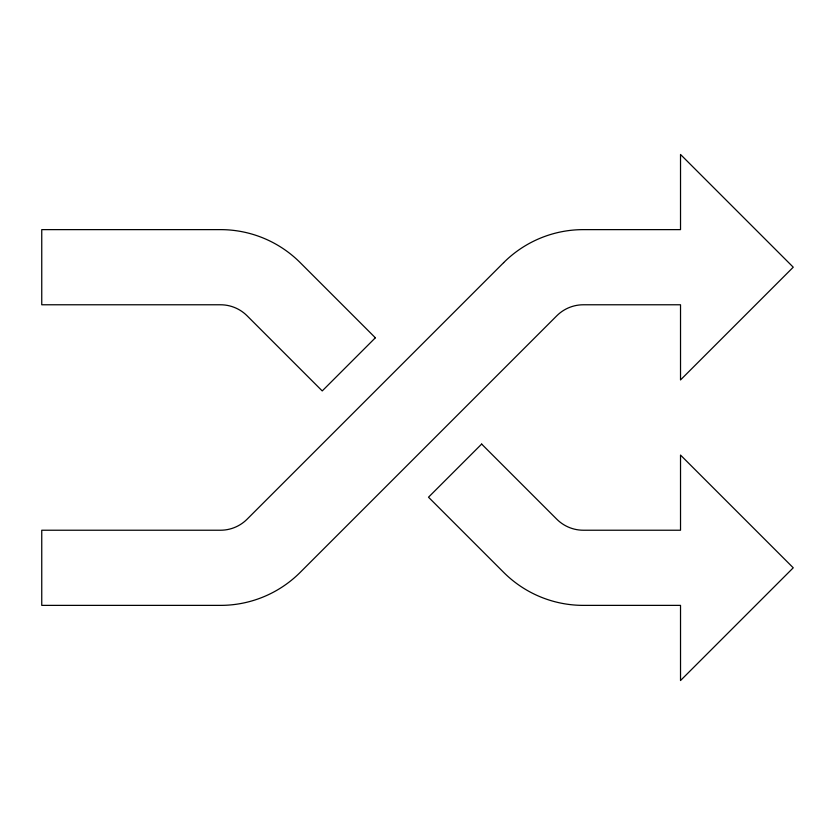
<?xml version="1.0" encoding="UTF-8"?>
<svg xmlns="http://www.w3.org/2000/svg" width="835" height="835" viewBox="0 0 835 835"><rect width="100%" height="100%" fill="white"/><g stroke="black" fill="none" stroke-linecap="round" stroke-linejoin="round"><path stroke-width="1.25" d="M375.364 337.789L322.226 390.926L247.076 315.776A37.575 37.575 0 0 0 220.503 304.775L41.75 304.775L41.75 229.625L220.503 229.625A112.725 112.725 0 0 1 300.214 262.639L375.364 337.789M503.651 262.639L247.076 519.224A37.575 37.575 0 0 1 220.503 530.225L41.75 530.225L41.75 605.375L220.503 605.375A112.725 112.725 0 0 0 300.214 572.361L556.799 315.776A37.575 37.575 0 0 1 583.362 304.775L680.525 304.775L680.525 379.925L793.25 267.2L680.525 154.475L680.525 229.625L583.362 229.625A112.725 112.725 0 0 0 503.651 262.639M481.649 444.074L428.501 497.211L503.651 572.361A112.725 112.725 0 0 0 583.362 605.375L680.525 605.375L680.525 680.525L793.25 567.8L680.525 455.075L680.525 530.225L583.362 530.225A37.575 37.575 0 0 1 556.799 519.224L481.649 444.074"/></g></svg>
